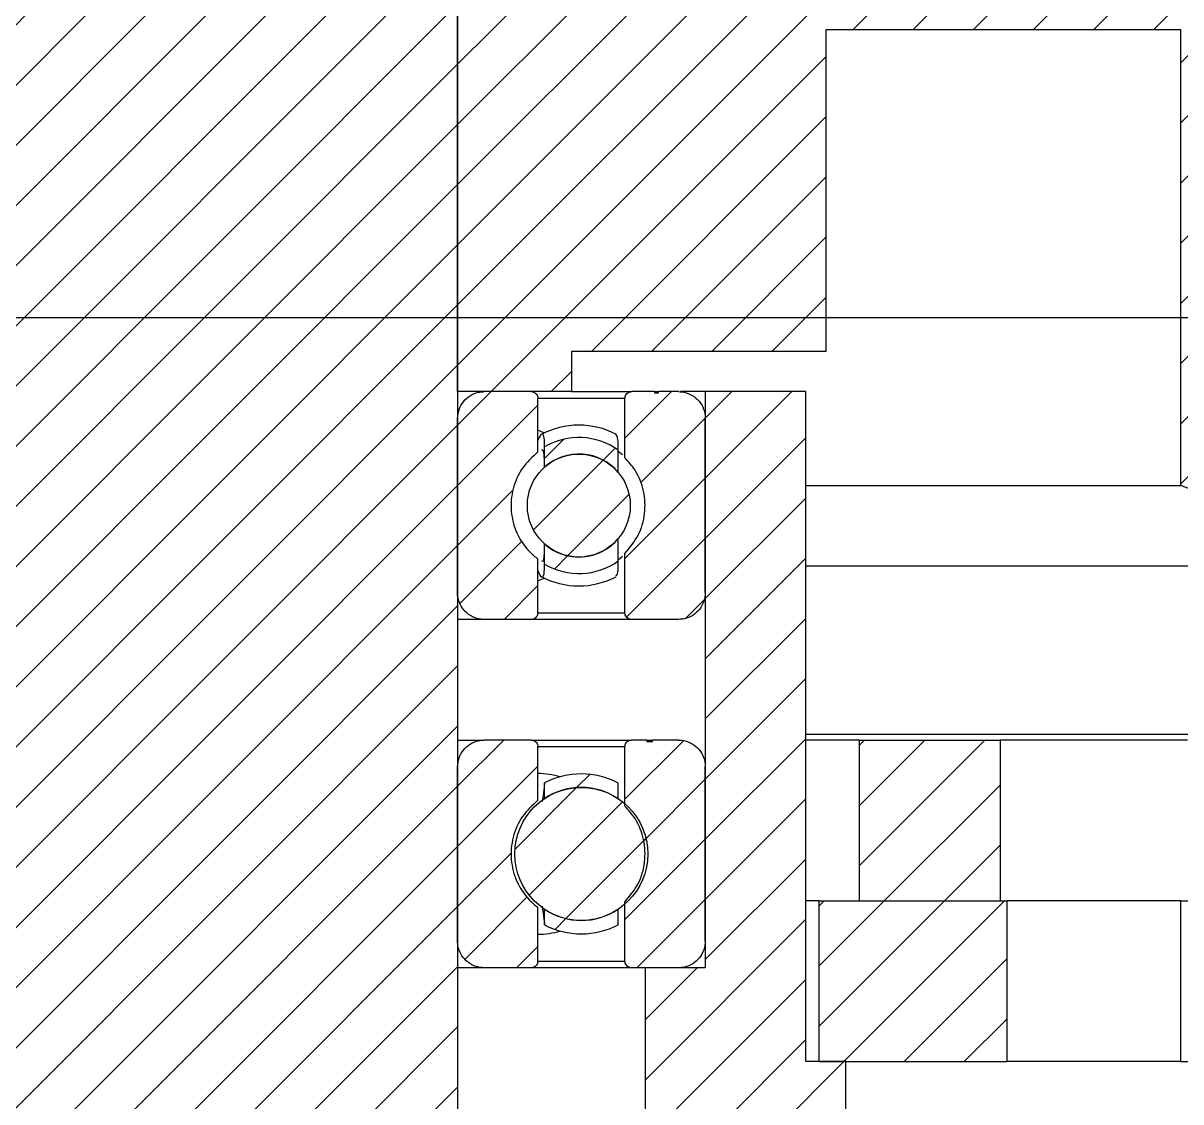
# Model space of a CAD drawing. Header units: millimetres. Extents: x -816 to 2660, y 734 to 4049.
# Drawn here: x -330.7 to -244.3, y 3625 to 3705.5 of the extents above; entities that cross this region are included whole.
import ezdxf

# ---------------------------------------------------------------- set-up
doc = ezdxf.new("R2010")
doc.units = ezdxf.units.MM

msp = doc.modelspace()

# ---------------------------------------------------------------- hatches: boundary and pattern name
at = {"linetype": 'Continuous', "lineweight": 18}
h = msp.add_hatch(dxfattribs=at)
h.set_pattern_fill('ANSI31', style=0)
edge = h.paths.add_edge_path(flags=0)
edge.add_line((-270.78, 3731.996), (-270.78, 3741.996))
edge.add_line((-270.78, 3741.996), (-275.78, 3741.996))
edge.add_line((-275.78, 3741.996), (-275.78, 3715.996))
edge.add_line((-275.78, 3715.996), (-298.28, 3715.996))
edge.add_line((-298.28, 3715.996), (-298.28, 3677.996))
edge.add_line((-298.28, 3677.996), (-289.78, 3677.996))
edge.add_line((-289.78, 3677.996), (-289.78, 3680.996))
edge.add_line((-289.78, 3680.996), (-270.78, 3680.996))
edge.add_line((-270.78, 3680.996), (-270.78, 3704.996))
edge.add_line((-270.78, 3704.996), (-244.28, 3704.996))
edge.add_line((-244.28, 3704.996), (-244.28, 3670.996))
edge.add_spline(control_points=[(-244.28, 3670.996), (-239.113, 3668.996), (-233.946, 3666.996), (-228.78, 3664.996)], knot_values=[0.380414, 0.380414, 0.380414, 0.380414, 0.396999, 0.396999, 0.396999, 0.396999], weights=[1, 1, 1, 1], degree=3, periodic=0)
edge.add_line((-228.78, 3664.996), (-210.78, 3664.996))
edge.add_line((-210.78, 3664.996), (-210.78, 3669.496))
edge.add_spline(control_points=[(-210.78, 3669.496), (-218.78, 3672.329), (-226.78, 3675.163), (-234.78, 3677.996)], knot_values=[0, 0, 0, 0, 1, 1, 1, 1], weights=[1, 1, 1, 1], degree=3, periodic=0)
edge.add_line((-234.78, 3677.996), (-234.78, 3683.496))
edge.add_spline(control_points=[(-234.78, 3683.496), (-226.78, 3686.329), (-218.78, 3689.163), (-210.78, 3691.996)], knot_values=[0, 0, 0, 0, 1, 1, 1, 1], weights=[1, 1, 1, 1], degree=3, periodic=0)
edge.add_line((-210.78, 3691.996), (-210.78, 3695.996))
edge.add_spline(control_points=[(-210.78, 3695.996), (-218.78, 3698.829), (-226.78, 3701.663), (-234.78, 3704.496)], knot_values=[0, 0, 0, 0, 1, 1, 1, 1], weights=[1, 1, 1, 1], degree=3, periodic=0)
edge.add_line((-234.78, 3704.496), (-234.78, 3709.996))
edge.add_spline(control_points=[(-234.78, 3709.996), (-226.78, 3712.829), (-218.78, 3715.663), (-210.78, 3718.496)], knot_values=[0, 0, 0, 0, 1, 1, 1, 1], weights=[1, 1, 1, 1], degree=3, periodic=0)
edge.add_line((-210.78, 3718.496), (-210.78, 3722.496))
edge.add_spline(control_points=[(-210.78, 3722.496), (-218.78, 3725.329), (-226.78, 3728.163), (-234.78, 3730.996)], knot_values=[0, 0, 0, 0, 1, 1, 1, 1], weights=[1, 1, 1, 1], degree=3, periodic=0)
edge.add_line((-234.78, 3730.996), (-234.78, 3736.496))
edge.add_spline(control_points=[(-234.78, 3736.496), (-226.78, 3739.329), (-218.78, 3742.163), (-210.78, 3744.996)], knot_values=[0, 0, 0, 0, 1, 1, 1, 1], weights=[1, 1, 1, 1], degree=3, periodic=0)
edge.add_line((-210.78, 3744.996), (-210.78, 3748.996))
edge.add_spline(control_points=[(-210.78, 3748.996), (-218.78, 3751.829), (-226.78, 3754.663), (-234.78, 3757.496)], knot_values=[0, 0, 0, 0, 1, 1, 1, 1], weights=[1, 1, 1, 1], degree=3, periodic=0)
edge.add_line((-234.78, 3757.496), (-234.78, 3762.996))
edge.add_spline(control_points=[(-234.78, 3762.996), (-226.78, 3765.829), (-218.78, 3768.663), (-210.78, 3771.496)], knot_values=[0, 0, 0, 0, 1, 1, 1, 1], weights=[1, 1, 1, 1], degree=3, periodic=0)
edge.add_line((-210.78, 3771.496), (-210.78, 3775.996))
edge.add_line((-210.78, 3775.996), (-228.78, 3775.996))
edge.add_spline(control_points=[(-228.78, 3775.996), (-233.946, 3773.996), (-239.113, 3771.996), (-244.28, 3769.996)], knot_values=[0.21062, 0.21062, 0.21062, 0.21062, 0.227241, 0.227241, 0.227241, 0.227241], weights=[1, 1, 1, 1], degree=3, periodic=0)
edge.add_line((-244.28, 3769.996), (-244.28, 3731.996))
edge.add_line((-244.28, 3731.996), (-270.78, 3731.996))
h = msp.add_hatch(dxfattribs=at)
h.set_pattern_fill('ANSI31', style=0)
edge = h.paths.add_edge_path(flags=0)
edge.add_line((-298.28, 3537.996), (-298.28, 3751.996))
edge.add_line((-298.28, 3751.996), (-333.28, 3751.996))
edge.add_line((-333.28, 3751.996), (-333.28, 3537.996))
edge.add_spline(control_points=[(-333.28, 3537.996), (-331.613, 3536.329), (-329.946, 3534.663), (-328.28, 3532.996)], knot_values=[0.042214, 0.042214, 0.042214, 0.042214, 0.049285, 0.049285, 0.049285, 0.049285], weights=[1, 1, 1, 1], degree=3, periodic=0)
edge.add_line((-328.28, 3532.996), (-303.28, 3532.996))
edge.add_spline(control_points=[(-303.28, 3532.996), (-301.613, 3534.663), (-299.946, 3536.329), (-298.28, 3537.996)], knot_values=[0.084611, 0.084611, 0.084611, 0.084611, 0.09167, 0.09167, 0.09167, 0.09167], weights=[1, 1, 1, 1], degree=3, periodic=0)
h = msp.add_hatch(dxfattribs=at)
h.set_pattern_fill('ANSI31', style=0)
edge = h.paths.add_edge_path(flags=0)
edge.add_line((-298.28, 3675.996), (-298.28, 3662.996))
edge.add_spline(control_points=[(-298.28, 3662.996), (-298.28, 3662.927), (-298.276, 3662.859), (-298.269, 3662.79), (-298.246, 3662.568), (-298.184, 3662.346), (-298.089, 3662.143), (-297.993, 3661.941), (-297.862, 3661.752), (-297.705, 3661.593), (-297.548, 3661.433), (-297.361, 3661.299), (-297.16, 3661.2), (-296.959, 3661.101), (-296.738, 3661.036), (-296.516, 3661.01), (-296.437, 3661.001), (-296.358, 3660.996), (-296.28, 3660.996)], knot_values=[0, 0, 0, 0, 0.000206, 0.000206, 0.000206, 0.000886, 0.000886, 0.000886, 0.001567, 0.001567, 0.001567, 0.002247, 0.002247, 0.002247, 0.002927, 0.002927, 0.002927, 0.003165, 0.003165, 0.003165, 0.003165], weights=[1, 1, 1, 1, 1, 1, 1, 1, 1, 1, 1, 1, 1, 1, 1, 1, 1, 1, 1], degree=3, periodic=0)
edge.add_line((-296.28, 3660.996), (-292.78, 3660.996))
edge.add_spline(control_points=[(-292.78, 3660.996), (-292.734, 3660.996), (-292.689, 3661.002), (-292.645, 3661.014), (-292.591, 3661.029), (-292.539, 3661.054), (-292.494, 3661.086), (-292.448, 3661.118), (-292.407, 3661.158), (-292.374, 3661.204), (-292.341, 3661.249), (-292.316, 3661.301), (-292.3, 3661.354), (-292.287, 3661.4), (-292.28, 3661.448), (-292.28, 3661.496)], knot_values=[0.000813, 0.000813, 0.000813, 0.000813, 0.00095, 0.00095, 0.00095, 0.001119, 0.001119, 0.001119, 0.001289, 0.001289, 0.001289, 0.001458, 0.001458, 0.001458, 0.001602, 0.001602, 0.001602, 0.001602], weights=[1, 1, 1, 1, 1, 1, 1, 1, 1, 1, 1, 1, 1, 1, 1, 1], degree=3, periodic=0)
edge.add_line((-292.28, 3661.496), (-292.28, 3665.496))
edge.add_spline(control_points=[(-292.28, 3665.496), (-292.503, 3665.663), (-292.713, 3665.851), (-292.906, 3666.053), (-293.291, 3666.459), (-293.611, 3666.937), (-293.841, 3667.447), (-294.07, 3667.958), (-294.214, 3668.515), (-294.262, 3669.073), (-294.309, 3669.63), (-294.261, 3670.204), (-294.121, 3670.746), (-293.981, 3671.287), (-293.746, 3671.813), (-293.434, 3672.278), (-293.123, 3672.743), (-292.727, 3673.16), (-292.28, 3673.496)], knot_values=[0, 0, 0, 0, 0.000838, 0.000838, 0.000838, 0.002535, 0.002535, 0.002535, 0.004232, 0.004232, 0.004232, 0.00593, 0.00593, 0.00593, 0.007627, 0.007627, 0.007627, 0.009323, 0.009323, 0.009323, 0.009323], weights=[1, 1, 1, 1, 1, 1, 1, 1, 1, 1, 1, 1, 1, 1, 1, 1, 1, 1, 1], degree=3, periodic=0)
edge.add_line((-292.28, 3673.496), (-292.28, 3677.496))
edge.add_spline(control_points=[(-292.28, 3677.496), (-292.28, 3677.522), (-292.282, 3677.548), (-292.286, 3677.573), (-292.294, 3677.629), (-292.313, 3677.683), (-292.339, 3677.733), (-292.366, 3677.782), (-292.401, 3677.827), (-292.442, 3677.865), (-292.484, 3677.903), (-292.532, 3677.934), (-292.584, 3677.956), (-292.635, 3677.978), (-292.691, 3677.991), (-292.747, 3677.995), (-292.758, 3677.996), (-292.769, 3677.996), (-292.78, 3677.996)], knot_values=[0.000025, 0.000025, 0.000025, 0.000025, 0.000103, 0.000103, 0.000103, 0.000272, 0.000272, 0.000272, 0.000442, 0.000442, 0.000442, 0.000611, 0.000611, 0.000611, 0.00078, 0.00078, 0.00078, 0.000813, 0.000813, 0.000813, 0.000813], weights=[1, 1, 1, 1, 1, 1, 1, 1, 1, 1, 1, 1, 1, 1, 1, 1, 1, 1, 1], degree=3, periodic=0)
edge.add_line((-292.78, 3677.996), (-296.28, 3677.996))
edge.add_spline(control_points=[(-296.28, 3677.996), (-296.427, 3677.996), (-296.575, 3677.979), (-296.719, 3677.947), (-296.937, 3677.898), (-297.15, 3677.81), (-297.34, 3677.692), (-297.53, 3677.573), (-297.702, 3677.42), (-297.841, 3677.245), (-297.981, 3677.07), (-298.093, 3676.869), (-298.167, 3676.658), (-298.241, 3676.447), (-298.28, 3676.22), (-298.28, 3675.996)], knot_values=[0.000439, 0.000439, 0.000439, 0.000439, 0.000886, 0.000886, 0.000886, 0.001567, 0.001567, 0.001567, 0.002247, 0.002247, 0.002247, 0.002927, 0.002927, 0.002927, 0.003607, 0.003607, 0.003607, 0.003607], weights=[1, 1, 1, 1, 1, 1, 1, 1, 1, 1, 1, 1, 1, 1, 1, 1], degree=3, periodic=0)
h = msp.add_hatch(dxfattribs=at)
h.set_pattern_fill('ANSI31', style=0)
edge = h.paths.add_edge_path(flags=0)
edge.add_spline(control_points=[(-285.78, 3661.496), (-285.78, 3661.47), (-285.778, 3661.444), (-285.774, 3661.418), (-285.765, 3661.363), (-285.747, 3661.309), (-285.72, 3661.259), (-285.694, 3661.21), (-285.658, 3661.165), (-285.617, 3661.127), (-285.576, 3661.089), (-285.527, 3661.058), (-285.476, 3661.036), (-285.424, 3661.014), (-285.368, 3661.001), (-285.312, 3660.997), (-285.301, 3660.996), (-285.291, 3660.996), (-285.28, 3660.996)], knot_values=[0.000025, 0.000025, 0.000025, 0.000025, 0.000103, 0.000103, 0.000103, 0.000272, 0.000272, 0.000272, 0.000442, 0.000442, 0.000442, 0.000611, 0.000611, 0.000611, 0.00078, 0.00078, 0.00078, 0.000813, 0.000813, 0.000813, 0.000813], weights=[1, 1, 1, 1, 1, 1, 1, 1, 1, 1, 1, 1, 1, 1, 1, 1, 1, 1, 1], degree=3, periodic=0)
edge.add_line((-285.28, 3660.996), (-281.78, 3660.996))
edge.add_spline(control_points=[(-281.78, 3660.996), (-281.632, 3660.996), (-281.484, 3661.012), (-281.34, 3661.045), (-281.122, 3661.094), (-280.909, 3661.181), (-280.719, 3661.3), (-280.529, 3661.419), (-280.358, 3661.572), (-280.218, 3661.747), (-280.078, 3661.921), (-279.966, 3662.123), (-279.892, 3662.334), (-279.818, 3662.545), (-279.78, 3662.772), (-279.78, 3662.996)], knot_values=[0.003165, 0.003165, 0.003165, 0.003165, 0.003612, 0.003612, 0.003612, 0.004292, 0.004292, 0.004292, 0.004973, 0.004973, 0.004973, 0.005653, 0.005653, 0.005653, 0.006333, 0.006333, 0.006333, 0.006333], weights=[1, 1, 1, 1, 1, 1, 1, 1, 1, 1, 1, 1, 1, 1, 1, 1], degree=3, periodic=0)
edge.add_line((-279.78, 3662.996), (-279.78, 3675.996))
edge.add_spline(control_points=[(-279.78, 3675.996), (-279.78, 3676.066), (-279.783, 3676.136), (-279.791, 3676.206), (-279.814, 3676.429), (-279.877, 3676.65), (-279.972, 3676.853), (-280.068, 3677.055), (-280.2, 3677.243), (-280.358, 3677.403), (-280.515, 3677.562), (-280.702, 3677.696), (-280.904, 3677.794), (-281.105, 3677.892), (-281.326, 3677.957), (-281.548, 3677.982), (-281.625, 3677.991), (-281.702, 3677.996), (-281.78, 3677.996)], knot_values=[0, 0, 0, 0, 0.000211, 0.000211, 0.000211, 0.000891, 0.000891, 0.000891, 0.001571, 0.001571, 0.001571, 0.002252, 0.002252, 0.002252, 0.002932, 0.002932, 0.002932, 0.003165, 0.003165, 0.003165, 0.003165], weights=[1, 1, 1, 1, 1, 1, 1, 1, 1, 1, 1, 1, 1, 1, 1, 1, 1, 1, 1], degree=3, periodic=0)
edge.add_line((-281.78, 3677.996), (-283.282, 3677.996))
edge.add_line((-283.282, 3677.996), (-283.282, 3677.896))
edge.add_line((-283.282, 3677.896), (-283.581, 3677.896))
edge.add_line((-283.581, 3677.896), (-283.581, 3677.996))
edge.add_line((-283.581, 3677.996), (-285.28, 3677.996))
edge.add_spline(control_points=[(-285.28, 3677.996), (-285.325, 3677.996), (-285.37, 3677.99), (-285.414, 3677.978), (-285.468, 3677.963), (-285.52, 3677.938), (-285.566, 3677.906), (-285.612, 3677.874), (-285.653, 3677.834), (-285.685, 3677.788), (-285.718, 3677.743), (-285.743, 3677.691), (-285.759, 3677.637), (-285.773, 3677.592), (-285.78, 3677.544), (-285.78, 3677.496)], knot_values=[0.000813, 0.000813, 0.000813, 0.000813, 0.00095, 0.00095, 0.00095, 0.001119, 0.001119, 0.001119, 0.001289, 0.001289, 0.001289, 0.001458, 0.001458, 0.001458, 0.001602, 0.001602, 0.001602, 0.001602], weights=[1, 1, 1, 1, 1, 1, 1, 1, 1, 1, 1, 1, 1, 1, 1, 1], degree=3, periodic=0)
edge.add_line((-285.78, 3677.496), (-285.78, 3673.067))
edge.add_spline(control_points=[(-285.78, 3673.067), (-285.493, 3672.786), (-285.239, 3672.468), (-285.028, 3672.126), (-284.733, 3671.651), (-284.517, 3671.117), (-284.396, 3670.571), (-284.276, 3670.024), (-284.249, 3669.449), (-284.316, 3668.894), (-284.383, 3668.338), (-284.548, 3667.787), (-284.795, 3667.285), (-285.043, 3666.783), (-285.38, 3666.317), (-285.78, 3665.925)], knot_values=[0, 0, 0, 0, 0.001204, 0.001204, 0.001204, 0.002895, 0.002895, 0.002895, 0.004586, 0.004586, 0.004586, 0.006276, 0.006276, 0.006276, 0.007967, 0.007967, 0.007967, 0.007967], weights=[1, 1, 1, 1, 1, 1, 1, 1, 1, 1, 1, 1, 1, 1, 1, 1], degree=3, periodic=0)
edge.add_line((-285.78, 3665.925), (-285.78, 3661.496))
h = msp.add_hatch(dxfattribs=at)
h.set_pattern_fill('ANSI31', style=0)
h.paths.add_polyline_path([(-284.28, 3605.996), (-279.78, 3605.996), (-279.78, 3562.996), (-275.78, 3562.996), (-275.78, 3557.996), (-269.28, 3557.996), (-269.28, 3627.996), (-272.28, 3627.996), (-272.28, 3677.996), (-279.78, 3677.996), (-279.78, 3634.996), (-284.28, 3634.996)], flags=0)
h = msp.add_hatch(dxfattribs=at)
h.set_pattern_fill('ANSI31', style=0)
edge = h.paths.add_edge_path(flags=0)
edge.add_line((-291.78, 3673.88), (-291.78, 3672.363))
edge.add_arc((-289.222, 3669.496), 3.843, 40.03517, 131.73329, ccw=False)
edge.add_line((-286.28, 3671.968), (-286.28, 3673.632))
edge.add_arc((-289.222, 3669.496), 5.076, 54.57682, 120.25968)
h = msp.add_hatch(dxfattribs=at)
h.set_pattern_fill('ANSI31', style=0)
edge = h.paths.add_edge_path(flags=0)
edge.add_arc((-289.222, 3669.496), 3.843, 0, 360)
h = msp.add_hatch(dxfattribs=at)
h.set_pattern_fill('ANSI31', style=0)
edge = h.paths.add_edge_path(flags=0)
edge.add_line((-286.28, 3665.359), (-286.28, 3667.024))
edge.add_arc((-289.222, 3669.496), 3.843, 228.26671, 319.96483, ccw=False)
edge.add_line((-291.78, 3666.628), (-291.78, 3665.111))
edge.add_arc((-289.222, 3669.496), 5.076, 239.74032, 305.42318)
h = msp.add_hatch(dxfattribs=at)
h.set_pattern_fill('ANSI31', style=0)
edge = h.paths.add_edge_path(flags=0)
edge.add_line((-298.28, 3649.996), (-298.28, 3636.996))
edge.add_spline(control_points=[(-298.28, 3636.996), (-298.28, 3636.835), (-298.26, 3636.672), (-298.221, 3636.515), (-298.167, 3636.298), (-298.075, 3636.087), (-297.953, 3635.9), (-297.83, 3635.713), (-297.673, 3635.544), (-297.495, 3635.408), (-297.318, 3635.272), (-297.114, 3635.165), (-296.901, 3635.095), (-296.702, 3635.03), (-296.489, 3634.996), (-296.28, 3634.996)], knot_values=[0, 0, 0, 0, 0.000484, 0.000484, 0.000484, 0.00116, 0.00116, 0.00116, 0.001837, 0.001837, 0.001837, 0.002513, 0.002513, 0.002513, 0.003147, 0.003147, 0.003147, 0.003147], weights=[1, 1, 1, 1, 1, 1, 1, 1, 1, 1, 1, 1, 1, 1, 1, 1], degree=3, periodic=0)
edge.add_line((-296.28, 3634.996), (-292.78, 3634.996))
edge.add_spline(control_points=[(-292.78, 3634.996), (-292.734, 3634.996), (-292.689, 3635.002), (-292.645, 3635.014), (-292.591, 3635.029), (-292.539, 3635.054), (-292.494, 3635.086), (-292.448, 3635.118), (-292.407, 3635.158), (-292.374, 3635.204), (-292.341, 3635.249), (-292.316, 3635.301), (-292.3, 3635.354), (-292.287, 3635.4), (-292.28, 3635.448), (-292.28, 3635.496)], knot_values=[0.000813, 0.000813, 0.000813, 0.000813, 0.00095, 0.00095, 0.00095, 0.001119, 0.001119, 0.001119, 0.001289, 0.001289, 0.001289, 0.001458, 0.001458, 0.001458, 0.001602, 0.001602, 0.001602, 0.001602], weights=[1, 1, 1, 1, 1, 1, 1, 1, 1, 1, 1, 1, 1, 1, 1, 1], degree=3, periodic=0)
edge.add_line((-292.28, 3635.496), (-292.28, 3639.496))
edge.add_spline(control_points=[(-292.28, 3639.496), (-292.503, 3639.663), (-292.713, 3639.851), (-292.906, 3640.053), (-293.291, 3640.459), (-293.611, 3640.937), (-293.841, 3641.447), (-294.07, 3641.958), (-294.214, 3642.515), (-294.262, 3643.073), (-294.309, 3643.63), (-294.261, 3644.204), (-294.121, 3644.746), (-293.981, 3645.287), (-293.746, 3645.813), (-293.434, 3646.278), (-293.123, 3646.743), (-292.727, 3647.16), (-292.28, 3647.496)], knot_values=[0, 0, 0, 0, 0.000838, 0.000838, 0.000838, 0.002535, 0.002535, 0.002535, 0.004232, 0.004232, 0.004232, 0.00593, 0.00593, 0.00593, 0.007627, 0.007627, 0.007627, 0.009323, 0.009323, 0.009323, 0.009323], weights=[1, 1, 1, 1, 1, 1, 1, 1, 1, 1, 1, 1, 1, 1, 1, 1, 1, 1, 1], degree=3, periodic=0)
edge.add_line((-292.28, 3647.496), (-292.28, 3651.496))
edge.add_spline(control_points=[(-292.28, 3651.496), (-292.28, 3651.522), (-292.282, 3651.548), (-292.286, 3651.573), (-292.294, 3651.629), (-292.313, 3651.683), (-292.339, 3651.733), (-292.366, 3651.782), (-292.401, 3651.827), (-292.442, 3651.865), (-292.484, 3651.903), (-292.532, 3651.934), (-292.584, 3651.956), (-292.635, 3651.978), (-292.691, 3651.991), (-292.747, 3651.995), (-292.758, 3651.996), (-292.769, 3651.996), (-292.78, 3651.996)], knot_values=[0.000025, 0.000025, 0.000025, 0.000025, 0.000103, 0.000103, 0.000103, 0.000272, 0.000272, 0.000272, 0.000442, 0.000442, 0.000442, 0.000611, 0.000611, 0.000611, 0.00078, 0.00078, 0.00078, 0.000813, 0.000813, 0.000813, 0.000813], weights=[1, 1, 1, 1, 1, 1, 1, 1, 1, 1, 1, 1, 1, 1, 1, 1, 1, 1, 1], degree=3, periodic=0)
edge.add_line((-292.78, 3651.996), (-296.28, 3651.996))
edge.add_spline(control_points=[(-296.28, 3651.996), (-296.427, 3651.996), (-296.575, 3651.979), (-296.719, 3651.947), (-296.937, 3651.898), (-297.15, 3651.81), (-297.34, 3651.692), (-297.53, 3651.573), (-297.702, 3651.42), (-297.841, 3651.245), (-297.981, 3651.07), (-298.093, 3650.869), (-298.167, 3650.658), (-298.241, 3650.447), (-298.28, 3650.22), (-298.28, 3649.996)], knot_values=[0.000042, 0.000042, 0.000042, 0.000042, 0.000484, 0.000484, 0.000484, 0.00116, 0.00116, 0.00116, 0.001837, 0.001837, 0.001837, 0.002513, 0.002513, 0.002513, 0.003189, 0.003189, 0.003189, 0.003189], weights=[1, 1, 1, 1, 1, 1, 1, 1, 1, 1, 1, 1, 1, 1, 1, 1], degree=3, periodic=0)
h = msp.add_hatch(dxfattribs=at)
h.set_pattern_fill('ANSI31', style=0)
edge = h.paths.add_edge_path(flags=0)
edge.add_spline(control_points=[(-285.78, 3635.496), (-285.78, 3635.47), (-285.778, 3635.444), (-285.774, 3635.418), (-285.765, 3635.363), (-285.747, 3635.309), (-285.72, 3635.259), (-285.694, 3635.21), (-285.658, 3635.165), (-285.617, 3635.127), (-285.576, 3635.089), (-285.527, 3635.058), (-285.476, 3635.036), (-285.424, 3635.014), (-285.368, 3635.001), (-285.312, 3634.997), (-285.301, 3634.996), (-285.291, 3634.996), (-285.28, 3634.996)], knot_values=[0.000025, 0.000025, 0.000025, 0.000025, 0.000103, 0.000103, 0.000103, 0.000272, 0.000272, 0.000272, 0.000442, 0.000442, 0.000442, 0.000611, 0.000611, 0.000611, 0.00078, 0.00078, 0.00078, 0.000813, 0.000813, 0.000813, 0.000813], weights=[1, 1, 1, 1, 1, 1, 1, 1, 1, 1, 1, 1, 1, 1, 1, 1, 1, 1, 1], degree=3, periodic=0)
edge.add_line((-285.28, 3634.996), (-281.78, 3634.996))
edge.add_spline(control_points=[(-281.78, 3634.996), (-281.632, 3634.996), (-281.484, 3635.012), (-281.34, 3635.045), (-281.122, 3635.094), (-280.909, 3635.181), (-280.719, 3635.3), (-280.529, 3635.419), (-280.358, 3635.572), (-280.218, 3635.747), (-280.078, 3635.921), (-279.966, 3636.123), (-279.892, 3636.334), (-279.818, 3636.545), (-279.78, 3636.772), (-279.78, 3636.996)], knot_values=[0.003165, 0.003165, 0.003165, 0.003165, 0.003612, 0.003612, 0.003612, 0.004292, 0.004292, 0.004292, 0.004973, 0.004973, 0.004973, 0.005653, 0.005653, 0.005653, 0.006333, 0.006333, 0.006333, 0.006333], weights=[1, 1, 1, 1, 1, 1, 1, 1, 1, 1, 1, 1, 1, 1, 1, 1], degree=3, periodic=0)
edge.add_line((-279.78, 3636.996), (-279.78, 3649.996))
edge.add_spline(control_points=[(-279.78, 3649.996), (-279.78, 3650.066), (-279.783, 3650.136), (-279.791, 3650.206), (-279.814, 3650.429), (-279.877, 3650.65), (-279.972, 3650.853), (-280.068, 3651.055), (-280.2, 3651.243), (-280.358, 3651.403), (-280.515, 3651.562), (-280.702, 3651.696), (-280.904, 3651.794), (-281.105, 3651.892), (-281.326, 3651.957), (-281.548, 3651.982), (-281.625, 3651.991), (-281.702, 3651.996), (-281.78, 3651.996)], knot_values=[0, 0, 0, 0, 0.000211, 0.000211, 0.000211, 0.000891, 0.000891, 0.000891, 0.001571, 0.001571, 0.001571, 0.002252, 0.002252, 0.002252, 0.002932, 0.002932, 0.002932, 0.003165, 0.003165, 0.003165, 0.003165], weights=[1, 1, 1, 1, 1, 1, 1, 1, 1, 1, 1, 1, 1, 1, 1, 1, 1, 1, 1], degree=3, periodic=0)
edge.add_line((-281.78, 3651.996), (-283.723, 3651.996))
edge.add_line((-283.723, 3651.996), (-283.723, 3651.896))
edge.add_line((-283.723, 3651.896), (-284.138, 3651.896))
edge.add_line((-284.138, 3651.896), (-284.138, 3651.996))
edge.add_line((-284.138, 3651.996), (-285.28, 3651.996))
edge.add_spline(control_points=[(-285.28, 3651.996), (-285.325, 3651.996), (-285.37, 3651.99), (-285.414, 3651.978), (-285.468, 3651.963), (-285.52, 3651.938), (-285.566, 3651.906), (-285.612, 3651.874), (-285.653, 3651.834), (-285.685, 3651.788), (-285.718, 3651.743), (-285.743, 3651.691), (-285.759, 3651.637), (-285.773, 3651.592), (-285.78, 3651.544), (-285.78, 3651.496)], knot_values=[0.000813, 0.000813, 0.000813, 0.000813, 0.00095, 0.00095, 0.00095, 0.001119, 0.001119, 0.001119, 0.001289, 0.001289, 0.001289, 0.001458, 0.001458, 0.001458, 0.001602, 0.001602, 0.001602, 0.001602], weights=[1, 1, 1, 1, 1, 1, 1, 1, 1, 1, 1, 1, 1, 1, 1, 1], degree=3, periodic=0)
edge.add_line((-285.78, 3651.496), (-285.78, 3647.067))
edge.add_spline(control_points=[(-285.78, 3647.067), (-285.493, 3646.786), (-285.239, 3646.468), (-285.028, 3646.126), (-284.733, 3645.651), (-284.517, 3645.117), (-284.396, 3644.571), (-284.276, 3644.024), (-284.249, 3643.449), (-284.316, 3642.894), (-284.383, 3642.338), (-284.548, 3641.787), (-284.795, 3641.285), (-285.043, 3640.783), (-285.38, 3640.317), (-285.78, 3639.925)], knot_values=[0, 0, 0, 0, 0.001204, 0.001204, 0.001204, 0.002895, 0.002895, 0.002895, 0.004586, 0.004586, 0.004586, 0.006276, 0.006276, 0.006276, 0.007967, 0.007967, 0.007967, 0.007967], weights=[1, 1, 1, 1, 1, 1, 1, 1, 1, 1, 1, 1, 1, 1, 1, 1], degree=3, periodic=0)
edge.add_line((-285.78, 3639.925), (-285.78, 3635.496))
h = msp.add_hatch(dxfattribs=at)
h.set_pattern_fill('ANSI31', style=0)
h.paths.add_polyline_path([(-268.28, 3651.996), (-268.28, 3639.996), (-257.78, 3639.996), (-257.78, 3651.996)], flags=0)
h = msp.add_hatch(dxfattribs=at)
h.set_pattern_fill('ANSI31', style=0)
edge = h.paths.add_edge_path(flags=0)
edge.add_line((-291.78, 3648.796), (-291.78, 3647.63))
edge.add_arc((-289.037, 3643.496), 4.961, 56.23432, 123.56426, ccw=False)
edge.add_line((-286.28, 3647.62), (-286.28, 3648.788))
edge.add_arc((-289.037, 3643.496), 5.967, 62.48059, 117.36238)
h = msp.add_hatch(dxfattribs=at)
h.set_pattern_fill('ANSI31', style=0)
edge = h.paths.add_edge_path(flags=0)
edge.add_arc((-289.037, 3643.496), 4.961, 0, 360)
h = msp.add_hatch(dxfattribs=at)
h.set_pattern_fill('ANSI31', style=0)
edge = h.paths.add_edge_path(flags=0)
edge.add_line((-286.28, 3638.204), (-286.28, 3639.372))
edge.add_arc((-289.037, 3643.496), 4.961, 236.43574, 303.76568, ccw=False)
edge.add_line((-291.78, 3639.362), (-291.78, 3638.196))
edge.add_arc((-289.037, 3643.496), 5.967, 242.63762, 297.51941)
h = msp.add_hatch(dxfattribs=at)
h.set_pattern_fill('ANSI31', style=0)
h.paths.add_polyline_path([(-271.28, 3639.996), (-271.28, 3627.996), (-257.28, 3627.996), (-257.28, 3639.996)], flags=0)

# ---------------------------------------------------------------- linework, layer by layer
at = {"color": 7, "linetype": 'Continuous', "lineweight": 25}
for p, q in [((-298.28, 3751.996), (-298.28, 3537.996)), ((-298.28, 3677.996), (-298.28, 3715.996)), ((-270.78, 3704.996), (-270.78, 3680.996)), ((-244.28, 3704.996), (-270.78, 3704.996)), ((-244.28, 3670.996), (-244.28, 3704.996)), ((-289.78, 3680.996), (-289.78, 3677.996)), ((-270.78, 3680.996), (-289.78, 3680.996)), ((-289.78, 3677.996), (-298.28, 3677.996)), ((-292.78, 3677.996), (-296.28, 3677.996)), ((-292.28, 3673.496), (-292.28, 3677.496)), ((-289.775, 3677.996), (-285.28, 3677.996)), ((-287.912, 3677.996), (-287.912, 3678.008)), ((-287.705, 3677.996), (-287.705, 3678.008)), ((-286.196, 3678.008), (-286.196, 3677.996)), ((-285.78, 3673.067), (-285.78, 3677.496)), ((-283.581, 3677.996), (-285.28, 3677.996)), ((-284.292, 3677.996), (-284.292, 3678.008)), ((-284.087, 3677.996), (-284.087, 3678.008)), ((-283.581, 3677.996), (-283.581, 3677.896)), ((-283.581, 3677.996), (-283.282, 3677.996)), ((-283.581, 3677.896), (-283.282, 3677.896)), ((-283.401, 3677.996), (-283.401, 3678.008)), ((-283.282, 3677.896), (-283.282, 3677.996)), ((-281.78, 3677.996), (-283.282, 3677.996)), ((-283.206, 3677.996), (-283.206, 3678.008)), ((-279.78, 3677.996), (-281.624, 3677.996)), ((-279.78, 3677.996), (-279.78, 3634.996)), ((-272.28, 3677.996), (-279.78, 3677.996)), ((-272.28, 3627.996), (-272.28, 3677.996)), ((-298.28, 3662.996), (-298.28, 3675.996)), ((-279.78, 3662.996), (-279.78, 3675.996)), ((-291.78, 3672.363), (-291.78, 3673.88)), ((-286.28, 3671.968), (-286.28, 3673.632)), ((-285.951, 3673.278), (-286.28, 3673.539)), ((-272.28, 3670.996), (-244.28, 3670.996)), ((-228.78, 3664.996), (-244.28, 3670.996)), ((-286.28, 3665.359), (-286.28, 3667.024)), ((-291.78, 3665.111), (-291.78, 3666.628)), ((-292.28, 3661.496), (-292.28, 3665.496)), ((-286.28, 3665.453), (-285.951, 3665.714)), ((-285.78, 3661.496), (-285.78, 3665.925)), ((-272.28, 3664.996), (-228.78, 3664.996)), ((-296.28, 3660.996), (-298.28, 3660.996)), ((-292.78, 3660.996), (-296.28, 3660.996)), ((-285.28, 3660.996), (-292.78, 3660.996)), ((-281.78, 3660.996), (-285.28, 3660.996)), ((-298.28, 3651.996), (-296.28, 3651.996)), ((-292.78, 3651.996), (-296.28, 3651.996)), ((-292.658, 3651.996), (-285.28, 3651.996)), ((-292.28, 3647.496), (-292.28, 3651.496)), ((-285.78, 3647.067), (-285.78, 3651.496)), ((-284.138, 3651.996), (-285.28, 3651.996)), ((-285.074, 3652.008), (-285.074, 3651.996)), ((-284.138, 3651.996), (-284.138, 3651.896)), ((-284.138, 3651.996), (-283.723, 3651.996)), ((-284.138, 3651.896), (-283.723, 3651.896)), ((-283.723, 3651.896), (-283.723, 3651.996)), ((-281.78, 3651.996), (-283.723, 3651.996)), ((-283.181, 3651.996), (-283.181, 3652.008)), ((-282.98, 3651.996), (-282.98, 3652.008)), ((-282.799, 3651.996), (-282.799, 3652.008)), ((-268.28, 3651.996), (-272.28, 3651.996)), ((-268.28, 3651.996), (-257.78, 3651.996)), ((-268.28, 3639.996), (-268.28, 3651.996)), ((-257.78, 3651.996), (-257.78, 3639.996)), ((-243.78, 3651.996), (-257.78, 3651.996)), ((-298.28, 3636.996), (-298.28, 3649.996)), ((-279.78, 3636.996), (-279.78, 3649.996)), ((-291.78, 3647.63), (-291.78, 3648.796)), ((-286.28, 3647.62), (-286.28, 3648.788)), ((-292.28, 3635.496), (-292.28, 3639.496)), ((-286.28, 3638.204), (-286.28, 3639.372)), ((-285.78, 3635.496), (-285.78, 3639.925)), ((-271.28, 3639.996), (-272.28, 3639.996)), ((-271.28, 3639.996), (-257.28, 3639.996)), ((-271.28, 3627.996), (-271.28, 3639.996)), ((-268.28, 3639.996), (-257.78, 3639.996)), ((-257.28, 3639.996), (-257.28, 3627.996)), ((-244.28, 3639.996), (-257.28, 3639.996)), ((-244.28, 3627.996), (-244.28, 3639.996)), ((-244.28, 3639.996), (-235.78, 3639.996)), ((-291.78, 3638.196), (-291.78, 3639.362)), ((-296.28, 3634.996), (-298.28, 3634.996)), ((-292.78, 3634.996), (-296.28, 3634.996)), ((-285.28, 3634.996), (-292.668, 3634.996)), ((-281.78, 3634.996), (-285.28, 3634.996)), ((-284.28, 3634.996), (-284.28, 3605.996)), ((-279.78, 3634.996), (-284.28, 3634.996)), ((-269.28, 3627.996), (-272.28, 3627.996)), ((-271.28, 3627.996), (-257.28, 3627.996)), ((-269.28, 3557.996), (-269.28, 3627.996)), ((-244.28, 3627.996), (-257.28, 3627.996)), ((-244.28, 3627.996), (-235.78, 3627.996))]:
    msp.add_line(p, q, dxfattribs=at)
at = {"color": 7, "linetype": 'Continuous'}
for p, q in [((895.906, 3683.496), (-517.564, 3683.496)), ((896.563, 3683.496), (-448.186, 3683.496))]:
    msp.add_line(p, q, dxfattribs=at)
at = {"color": 8, "linetype": 'Continuous', "lineweight": 25}
for p, q in [((-285.78, 3677.496), (-292.28, 3677.496)), ((-292.28, 3661.496), (-285.78, 3661.496)), ((-153.78, 3652.396), (-272.28, 3652.396)), ((-285.78, 3651.496), (-292.236, 3651.496)), ((-292.28, 3635.496), (-285.78, 3635.496))]:
    msp.add_line(p, q, dxfattribs=at)
at = {"color": 7, "linetype": 'Continuous', "lineweight": 25, "flags": 128}
for points in [[(-291.801, 3674.913), (-291.83, 3674.927), (-292.28, 3675.116)], [(-292.28, 3663.875), (-291.812, 3664.073), (-291.801, 3664.078)]]:
    msp.add_lwpolyline(points, dxfattribs=at)
at = {"color": 7, "linetype": 'Continuous', "lineweight": 25}
for centre, radius in [((-289.222, 3669.496), 3.843), ((-289.037, 3643.496), 4.961)]:
    msp.add_circle(centre, radius, dxfattribs=at)
for centre, radius, start, end in [((-289.222, 3669.496), 6, 62.50815, 117.74737), ((-289.222, 3669.496), 5.076, 54.57682, 120.25968), ((-289.222, 3669.496), 3.843, 40.03517, 131.73329), ((-289.222, 3669.496), 3.843, 228.26671, 319.96483), ((-289.222, 3669.496), 5.076, 239.74032, 305.42318), ((-289.222, 3669.496), 6, 242.21365, 297.74872), ((-292.308, 3643.496), 6, 73.5887, 89.72719), ((-289.037, 3643.496), 5.967, 62.48059, 117.36238), ((-289.037, 3643.496), 4.961, 56.23432, 123.56426), ((-289.037, 3643.496), 4.961, 236.43574, 303.76568), ((-292.308, 3643.496), 6, 270.27281, 286.4113), ((-289.037, 3643.496), 5.967, 242.63762, 297.51941)]:
    msp.add_arc(centre, radius, start, end, dxfattribs=at)
for points, knots in [([(-298.28, 3675.996), (-298.258, 3676.221), (-298.213, 3676.67), (-297.869, 3677.27), (-297.361, 3677.722), (-296.799, 3677.962), (-296.427, 3677.986), (-296.28, 3677.996)], [0, 0, 0, 0, 0.214632, 0.429333, 0.64402, 0.858712, 1, 1, 1, 1]), ([(-292.78, 3677.996), (-292.769, 3677.996), (-292.702, 3677.994), (-292.58, 3677.964), (-292.436, 3677.872), (-292.331, 3677.737), (-292.285, 3677.604), (-292.281, 3677.522), (-292.28, 3677.496)], [0, 0, 0, 0, 0.041939, 0.25655, 0.471229, 0.6859, 0.900569, 1, 1, 1, 1]), ([(-285.78, 3677.496), (-285.776, 3677.544), (-285.767, 3677.648), (-285.692, 3677.794), (-285.571, 3677.913), (-285.426, 3677.984), (-285.325, 3677.992), (-285.28, 3677.996)], [0, 0, 0, 0, 0.182808, 0.397452, 0.61212, 0.826781, 1, 1, 1, 1]), ([(-281.78, 3677.996), (-281.702, 3677.993), (-281.401, 3677.982), (-280.887, 3677.827), (-280.33, 3677.43), (-279.939, 3676.869), (-279.791, 3676.36), (-279.782, 3676.066), (-279.78, 3675.996)], [0, 0, 0, 0, 0.074083, 0.288725, 0.503381, 0.718023, 0.932671, 1, 1, 1, 1]), ([(-291.78, 3673.88), (-291.784, 3674.12), (-291.795, 3674.655), (-291.927, 3674.897), (-292.113, 3674.774), (-292.247, 3674.424), (-292.28, 3674.338)], [0, 0, 0, 0, 0.264744, 0.588992, 0.898773, 1, 1, 1, 1]), ([(-286.28, 3673.632), (-286.283, 3673.925), (-286.292, 3674.566), (-286.396, 3674.728), (-286.452, 3674.816)], [0, 0, 0, 0, 0.456571, 1, 1, 1, 1]), ([(-292.28, 3673.496), (-292.696, 3673.114), (-293.529, 3672.351), (-294.209, 3670.764), (-294.359, 3669.065), (-293.925, 3667.412), (-293.141, 3666.213), (-292.495, 3665.675), (-292.28, 3665.496)], [0, 0, 0, 0, 0.181816, 0.363668, 0.54552, 0.727371, 0.909221, 1, 1, 1, 1]), ([(-291.78, 3672.363), (-291.783, 3672.639), (-291.789, 3673.221), (-291.855, 3673.677), (-291.956, 3673.638), (-291.999, 3673.622)], [0, 0, 0, 0, 0.338262, 0.715702, 1, 1, 1, 1]), ([(-285.78, 3665.925), (-285.417, 3666.358), (-284.691, 3667.224), (-284.225, 3668.888), (-284.305, 3670.586), (-284.873, 3672.042), (-285.513, 3672.765), (-285.78, 3673.067)], [0, 0, 0, 0, 0.211964, 0.423965, 0.635966, 0.847965, 1, 1, 1, 1]), ([(-292, 3665.379), (-291.96, 3665.356), (-291.865, 3665.302), (-291.796, 3665.714), (-291.78, 3666.247), (-291.78, 3666.593), (-291.78, 3666.628)], [0, 0, 0, 0, 0.256973, 0.605582, 0.96016, 1, 1, 1, 1]), ([(-286.468, 3664.245), (-286.422, 3664.266), (-286.305, 3664.321), (-286.281, 3664.871), (-286.28, 3665.308), (-286.28, 3665.359)], [0, 0, 0, 0, 0.3643309, 0.9247998, 1, 1, 1, 1]), ([(-292.28, 3664.651), (-292.257, 3664.587), (-292.127, 3664.225), (-291.944, 3664.101), (-291.798, 3664.301), (-291.786, 3664.845), (-291.78, 3665.111)], [0, 0, 0, 0, 0.070376, 0.394302, 0.703836, 1, 1, 1, 1]), ([(-296.28, 3660.996), (-296.358, 3660.999), (-296.661, 3661.01), (-297.177, 3661.167), (-297.732, 3661.565), (-298.122, 3662.127), (-298.268, 3662.635), (-298.277, 3662.927), (-298.28, 3662.996)], [0, 0, 0, 0, 0.075634, 0.290292, 0.504933, 0.719579, 0.934233, 1, 1, 1, 1]), ([(-279.78, 3662.996), (-279.802, 3662.771), (-279.846, 3662.321), (-280.191, 3661.722), (-280.698, 3661.27), (-281.26, 3661.03), (-281.632, 3661.006), (-281.78, 3660.996)], [0, 0, 0, 0, 0.214629, 0.42932, 0.64402, 0.858713, 1, 1, 1, 1]), ([(-292.28, 3661.496), (-292.284, 3661.448), (-292.292, 3661.344), (-292.367, 3661.198), (-292.488, 3661.079), (-292.633, 3661.008), (-292.734, 3661), (-292.78, 3660.996)], [0, 0, 0, 0, 0.182831, 0.397483, 0.612168, 0.826845, 1, 1, 1, 1]), ([(-285.28, 3660.996), (-285.291, 3660.996), (-285.357, 3660.997), (-285.479, 3661.027), (-285.623, 3661.12), (-285.728, 3661.255), (-285.774, 3661.388), (-285.778, 3661.47), (-285.78, 3661.496)], [0, 0, 0, 0, 0.041937, 0.256613, 0.471281, 0.685934, 0.900568, 1, 1, 1, 1]), ([(-298.28, 3649.996), (-298.258, 3650.221), (-298.213, 3650.67), (-297.869, 3651.27), (-297.361, 3651.722), (-296.799, 3651.962), (-296.427, 3651.986), (-296.28, 3651.996)], [0, 0, 0, 0, 0.21463, 0.429335, 0.64402, 0.858712, 1, 1, 1, 1]), ([(-292.78, 3651.996), (-292.769, 3651.996), (-292.702, 3651.994), (-292.58, 3651.964), (-292.436, 3651.872), (-292.331, 3651.737), (-292.285, 3651.604), (-292.281, 3651.522), (-292.28, 3651.496)], [0, 0, 0, 0, 0.0419385, 0.2565482, 0.4712243, 0.6858856, 0.9005512, 1, 1, 1, 1]), ([(-285.78, 3651.496), (-285.776, 3651.544), (-285.767, 3651.648), (-285.692, 3651.794), (-285.571, 3651.913), (-285.426, 3651.984), (-285.325, 3651.992), (-285.28, 3651.996)], [0, 0, 0, 0, 0.182815, 0.397466, 0.612118, 0.826785, 1, 1, 1, 1]), ([(-281.78, 3651.996), (-281.702, 3651.993), (-281.401, 3651.982), (-280.887, 3651.827), (-280.33, 3651.43), (-279.939, 3650.869), (-279.791, 3650.36), (-279.782, 3650.066), (-279.78, 3649.996)], [0, 0, 0, 0, 0.074083, 0.288725, 0.503381, 0.718025, 0.932669, 1, 1, 1, 1]), ([(-291.78, 3648.796), (-291.784, 3648.735), (-291.794, 3648.576), (-291.867, 3648.1), (-291.931, 3647.552), (-291.949, 3647.398)], [0, 0, 0, 0, 0.3101227, 0.8067018, 1, 1, 1, 1]), ([(-292.28, 3647.496), (-292.696, 3647.114), (-293.529, 3646.351), (-294.209, 3644.764), (-294.359, 3643.065), (-293.925, 3641.412), (-293.141, 3640.213), (-292.495, 3639.675), (-292.28, 3639.496)], [0, 0, 0, 0, 0.181816, 0.363668, 0.545518, 0.727371, 0.90922, 1, 1, 1, 1]), ([(-285.78, 3639.925), (-285.417, 3640.358), (-284.691, 3641.224), (-284.225, 3642.888), (-284.305, 3644.586), (-284.873, 3646.042), (-285.513, 3646.765), (-285.78, 3647.067)], [0, 0, 0, 0, 0.211965, 0.423965, 0.635965, 0.847967, 1, 1, 1, 1]), ([(-291.949, 3639.587), (-291.941, 3639.514), (-291.883, 3638.974), (-291.799, 3638.466), (-291.785, 3638.272), (-291.78, 3638.196)], [0, 0, 0, 0, 0.087397, 0.640015, 1, 1, 1, 1]), ([(-296.28, 3634.996), (-296.49, 3635.015), (-296.926, 3635.056), (-297.519, 3635.38), (-297.982, 3635.878), (-298.24, 3636.448), (-298.268, 3636.834), (-298.28, 3636.996)], [0, 0, 0, 0, 0.201223, 0.415904, 0.630581, 0.845253, 1, 1, 1, 1]), ([(-279.78, 3636.996), (-279.802, 3636.771), (-279.846, 3636.321), (-280.191, 3635.722), (-280.698, 3635.27), (-281.26, 3635.03), (-281.632, 3635.006), (-281.78, 3634.996)], [0, 0, 0, 0, 0.214629, 0.42932, 0.644022, 0.858713, 1, 1, 1, 1]), ([(-292.28, 3635.496), (-292.284, 3635.448), (-292.292, 3635.344), (-292.367, 3635.198), (-292.488, 3635.079), (-292.633, 3635.008), (-292.734, 3634.999), (-292.78, 3634.996)], [0, 0, 0, 0, 0.18283, 0.397482, 0.612166, 0.826843, 1, 1, 1, 1]), ([(-285.28, 3634.996), (-285.291, 3634.996), (-285.357, 3634.997), (-285.479, 3635.027), (-285.623, 3635.12), (-285.728, 3635.255), (-285.774, 3635.388), (-285.778, 3635.47), (-285.78, 3635.496)], [0, 0, 0, 0, 0.0419363, 0.2566091, 0.471274, 0.6859392, 0.9005694, 1, 1, 1, 1])]:
    msp.add_open_spline(points, degree=3, knots=knots, dxfattribs=at)

doc.saveas('drawing.dxf')
